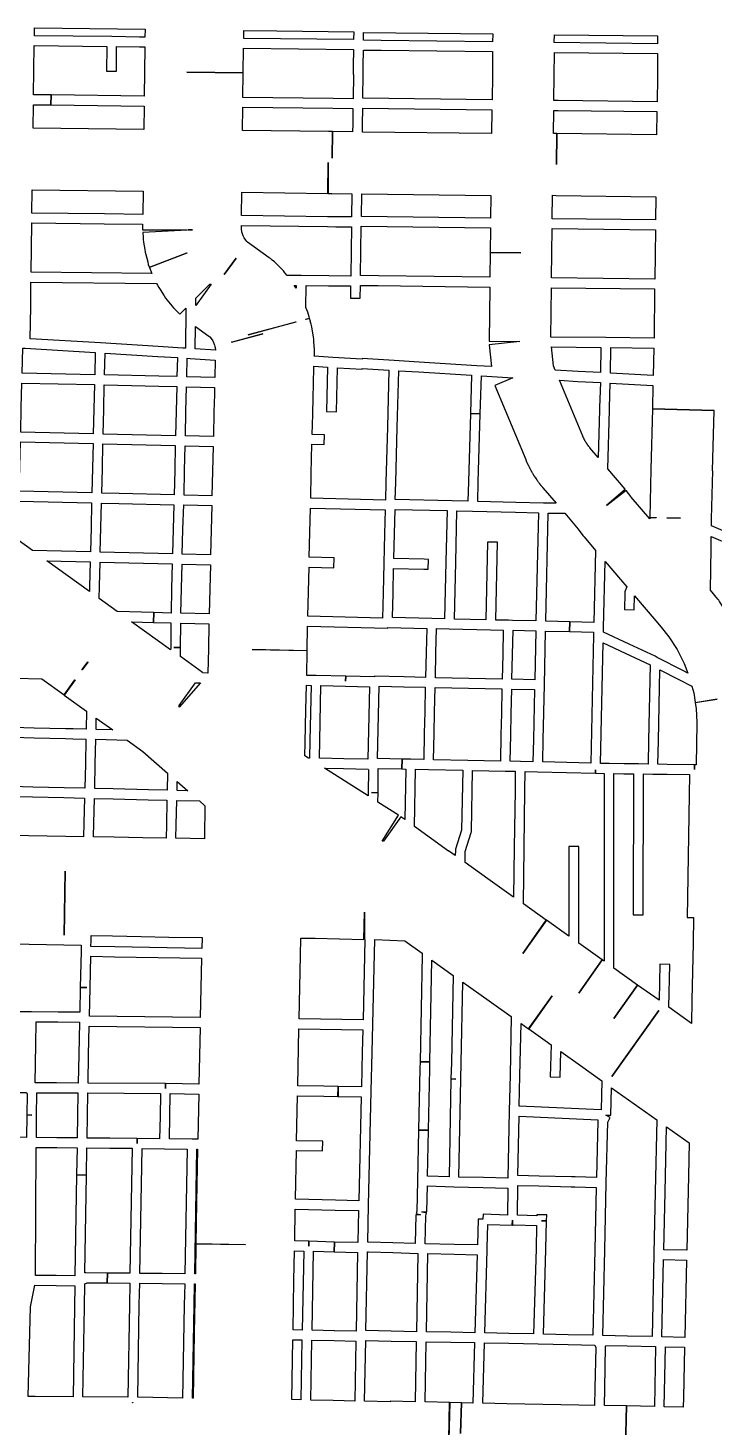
# Model space of a CAD drawing. Extents: x 0 to 1129, y 203 to 1017.
# Drawn here: x 618.1 to 696.5, y 580.5 to 740.4 of the extents above; entities that cross this region are included whole.
import ezdxf

# ---------------------------------------------------------------- set-up
doc = ezdxf.new("R2010")
doc.units = 0
doc.layers.get('0').update_dxf_attribs({"linetype": 'CONTINUOUS'})

msp = doc.modelspace()

# ---------------------------------------------------------------- linework, layer by layer
at = {"color": 1}
for points in [[(618.800444, 740.41), (631.436956, 740.261845), (631.422732, 739.365778), (630.815977, 739.372777), (627.640954, 739.422177), (618.786243, 739.528022), (618.800444, 740.41)], [(642.725845, 740.120824), (646.514667, 740.071424), (655.291778, 739.965579), (655.27778, 739.076602), (642.711824, 739.224757), (642.725845, 740.120824)], [(656.420667, 739.90209), (671.180889, 739.725713), (671.17389, 738.83669), (658.431534, 738.991935), (656.406601, 739.013158), (656.420667, 739.90209)], [(678.2294, 739.626912), (690.033333, 739.499935), (690.026334, 738.610912), (678.215312, 738.744979), (678.2294, 739.626912)], [(618.772222, 738.399449), (627.062511, 738.300649), (627.027222, 735.485493), (628.156111, 735.471495), (628.1914, 738.286673), (630.801933, 738.244317), (631.408734, 738.237318), (631.380511, 735.415096), (631.338155, 732.621096), (620.705444, 732.755162), (620.684221, 731.626274), (631.323999, 731.492207), (631.295777, 728.81814), (618.638088, 728.980429), (618.673377, 731.647429), (620.684221, 731.626206), (620.69822, 732.755095), (618.687398, 732.776318), (618.729731, 735.591473), (618.772222, 738.399449)], [(642.697622, 738.096094), (655.263556, 737.947938), (655.235333, 736.085272), (655.228334, 735.090427), (655.256556, 735.090427), (655.214201, 732.324649), (652.928201, 732.359938), (642.627089, 732.479872), (642.669445, 735.266827), (636.220645, 735.365583), (642.669445, 735.29505), (642.697622, 738.096094)], [(656.392444, 737.884472), (658.4174, 737.863249), (671.173845, 737.708004), (671.145622, 735.019849), (671.110333, 732.204671), (656.343044, 732.395182), (656.3854, 735.203294), (656.357178, 735.203294), (656.364177, 736.078182), (656.392444, 737.884472)], [(678.2294, 737.616361), (690.033333, 737.482294), (690.005111, 734.801183), (689.969845, 731.978961), (678.680956, 732.105984), (678.165889, 732.112983), (678.201178, 734.928161), (678.2294, 737.616361)], [(642.612956, 731.350915), (652.914067, 731.230982), (655.200067, 731.195693), (655.178844, 729.403582), (655.157621, 728.528693), (652.878687, 728.563959), (652.836354, 725.537137), (652.857577, 728.563959), (652.427177, 728.563959), (642.584688, 728.683915), (642.612956, 731.350915)], [(656.328956, 731.266248), (671.096222, 731.075737), (671.060956, 728.338182), (656.2866, 728.514582), (656.307823, 729.382404), (656.328956, 731.266248)], [(678.151778, 730.983981), (678.659778, 730.976982), (689.955711, 730.849959), (689.9134, 728.190026), (678.518667, 728.338182), (678.476333, 724.810404), (678.511622, 728.338182), (678.116511, 728.345181), (678.151778, 730.983981)], [(652.384889, 725.036136), (652.356667, 721.508359), (652.808222, 721.508359), (655.080111, 721.473092), (655.044822, 718.813159), (653.266822, 718.834382), (653.259823, 718.834382), (652.300267, 718.841381), (642.457756, 718.968359), (642.493045, 721.635381), (652.335534, 721.508359), (652.384889, 725.036136)], [(618.5394, 721.924738), (631.204111, 721.776583), (631.168822, 719.10956), (626.787333, 719.166004), (618.511178, 719.257738), (618.5394, 721.924738)], [(656.209, 721.459004), (670.976289, 721.282603), (670.941, 718.693226), (656.173711, 718.883714), (656.209, 721.459004)], [(678.024778, 721.28967), (678.441044, 721.282671), (689.828734, 721.134516), (689.800511, 718.481627), (677.996556, 718.608627), (678.024778, 721.28967)], [(618.497044, 718.128714), (626.780289, 718.03698), (631.161778, 717.980536), (631.161778, 717.331425), (636.241778, 717.359647), (636.241778, 717.32438), (631.168822, 717.049202), (631.204111, 716.51298), (631.21111, 716.223714), (631.267555, 715.934447), (631.401599, 715.08778), (631.443932, 714.798491), (631.521555, 714.516269), (631.740266, 713.683714), (631.810821, 713.401491), (631.916666, 713.119269), (631.944888, 713.069869), (636.199377, 714.699714), (636.199377, 714.692714), (631.944888, 713.055826), (632.220043, 712.35027), (618.41231, 712.50547), (618.454666, 715.22187), (618.497044, 718.128714)], [(642.450667, 717.839425), (652.293178, 717.712447), (653.245667, 717.705448), (655.030734, 717.684225), (654.988378, 714.953714), (654.953111, 712.060936), (652.441333, 712.089158), (649.301622, 712.124447), (647.664734, 712.14567), (647.431889, 712.434959), (647.248444, 712.660737), (647.036778, 712.872381), (646.43, 713.486226), (646.218333, 713.697892), (645.985489, 713.881337), (645.893778, 713.958959), (645.766778, 714.057714), (645.632734, 714.156515), (643.163266, 715.934515), (643.156267, 715.927516), (643.149268, 715.934515), (643.156267, 715.941514), (643.106867, 715.97678), (643.078645, 716.005003), (642.944601, 716.174336), (642.775267, 716.428336), (642.662378, 716.64707), (642.570645, 716.894025), (642.507156, 717.126847), (642.457756, 717.451403), (642.450757, 717.557225), (642.450667, 717.839425)], [(636.375845, 717.359737), (636.869711, 717.359737), (636.707444, 717.352738), (636.375845, 717.359737)], [(656.159622, 717.754826), (670.926889, 717.564337), (670.884556, 714.749182), (674.412333, 714.706826), (670.884556, 714.742115), (670.856333, 711.941048), (658.114, 712.096293), (656.082, 712.124515), (656.117266, 714.93967), (656.159622, 717.754826)], [(677.982444, 717.479693), (689.786378, 717.352693), (689.708778, 711.715293), (677.911889, 711.849359), (677.940111, 714.664537), (677.982444, 717.479693)], [(641.843889, 714.114091), (640.496289, 712.237336), (640.48929, 712.237336), (641.843889, 714.114091)], [(618.398289, 711.376445), (632.7634, 711.214179), (632.862155, 711.02369), (632.996222, 710.755556), (633.151444, 710.508623), (633.624155, 709.796001), (633.7794, 709.549068), (633.969889, 709.309179), (634.506111, 708.653023), (634.689556, 708.420179), (634.901222, 708.215556), (635.409222, 707.700512), (636.107711, 708.399023), (636.107711, 708.349623), (636.051266, 703.805846), (635.747889, 703.827069), (632.953889, 704.003446), (626.356956, 704.419735), (618.320667, 704.906557), (618.363, 708.568402), (618.398289, 711.376445)], [(638.852333, 711.129512), (639.007556, 711.129512), (637.243667, 708.681246), (637.257665, 709.542001), (638.852333, 711.129512)], [(648.497266, 711.002467), (648.723044, 711.002467), (648.716045, 710.670845), (648.497266, 711.002467)], [(656.067889, 710.995468), (658.092822, 710.967246), (670.842222, 710.812001), (670.771667, 704.617246), (674.292378, 704.57489), (670.785778, 704.222135), (671.032734, 701.710357), (669.374667, 701.809112), (662.777711, 702.232445), (659.927266, 702.401779), (656.251333, 702.634623), (656.244334, 702.549957), (652.921156, 702.754579), (650.783312, 702.89569), (650.790311, 703.008579), (650.811534, 703.340179), (650.790311, 703.664734), (650.747977, 704.532579), (650.733979, 704.82889), (650.691646, 705.125246), (650.557579, 705.978957), (650.501135, 706.268223), (650.430602, 706.550445), (650.324757, 706.91029), (650.338755, 706.91029), (650.247022, 707.220734), (649.8096, 707.100801), (649.8096, 707.129023), (650.239977, 707.248957), (650.204711, 707.404179), (650.127089, 707.679334), (650.028311, 707.933334), (649.823688, 708.469556), (649.851911, 710.988401), (652.4272, 710.960179), (654.938977, 710.931957), (654.917754, 709.549068), (656.046643, 709.53507), (656.067889, 710.995468)], [(677.897778, 710.720222), (689.694667, 710.586155), (689.631178, 704.962889), (684.120778, 705.026378), (677.820155, 705.096956), (677.897778, 710.720222)], [(648.673667, 706.82551), (648.673667, 706.797288), (643.233845, 705.343844), (648.673667, 706.82551)], [(637.208378, 706.303354), (638.746511, 705.202687), (638.845266, 705.10391), (638.993444, 704.920465), (639.169845, 704.64531), (639.2686, 704.461843), (639.381489, 704.165532), (639.423845, 704.003243), (639.430844, 704.003243), (639.430844, 703.996244), (639.423845, 703.996244), (639.452067, 703.90451), (639.494378, 703.622288), (639.494378, 703.594066), (637.180155, 703.735177), (637.208378, 706.303354)], [(644.891889, 705.456733), (641.385266, 704.518332), (641.321778, 704.511333), (644.891889, 705.456733)], [(617.459889, 703.826888), (617.713889, 703.812664), (625.743111, 703.325842), (625.679622, 700.792886), (617.382289, 700.969286), (617.459889, 703.826888)], [(677.897778, 703.967999), (683.542222, 703.904488), (683.499889, 701.025821), (680.959889, 701.159865), (678.328155, 701.308043), (678.116511, 701.808977), (677.897778, 703.967999)], [(684.671111, 703.890377), (689.61, 703.833932), (689.532378, 700.687154), (684.628778, 700.96231), (684.671111, 703.890377)], [(626.872, 703.255377), (632.883333, 702.874377), (635.134067, 702.74031), (635.084667, 700.574266), (633.024444, 700.623643), (626.808511, 700.764754), (626.872, 703.255377)], [(636.262956, 702.66271), (636.580444, 702.641487), (639.466155, 702.465087), (639.416778, 700.468376), (636.213556, 700.545976), (636.262956, 702.66271)], [(650.740956, 701.759599), (652.307266, 701.660821), (652.180289, 696.573777), (653.309178, 696.545555), (653.436155, 701.590266), (656.244289, 701.427999), (656.251288, 701.498532), (659.313399, 701.322154), (659.136999, 694.795777), (658.967666, 688.502221), (658.911221, 686.470221), (650.374022, 686.688932), (650.43751, 689.504088), (650.522177, 692.848444), (651.91211, 692.806088), (651.940332, 693.934977), (650.550399, 693.977332), (650.606844, 696.249199), (650.649177, 698.252977), (650.69151, 699.635865), (650.740956, 701.759599)], [(660.442333, 701.251599), (662.707178, 701.110488), (668.760822, 700.722444), (668.633845, 696.376221), (669.762734, 696.333865), (669.889711, 700.651865), (673.481, 700.440221), (671.406667, 699.572377), (674.955622, 691.091599), (674.948623, 691.091599), (674.976846, 691.021043), (674.990844, 690.971643), (675.019066, 690.929332), (675.047288, 690.858754), (675.054287, 690.851755), (675.054287, 690.844756), (675.089576, 690.774178), (675.096575, 690.738911), (675.117799, 690.710689), (675.146021, 690.661289), (675.15302, 690.640066), (675.167018, 690.590688), (675.188241, 690.562466), (675.19524, 690.541243), (675.223463, 690.470687), (675.237687, 690.442465), (675.25891, 690.407176), (675.329465, 690.280199), (675.336464, 690.251977), (675.343463, 690.230753), (675.371686, 690.181353), (675.378685, 690.167355), (675.406907, 690.110911), (675.420905, 690.075622), (675.449127, 690.033288), (675.484417, 689.962733), (675.491416, 689.955734), (675.491416, 689.941735), (675.526682, 689.885291), (675.54068, 689.871067), (675.54068, 689.857069), (675.583014, 689.793557), (675.583014, 689.786558), (675.625347, 689.716025), (675.64657, 689.687803), (675.653569, 689.659581), (675.695903, 689.589003), (675.717126, 689.553736), (675.731124, 689.532513), (675.759346, 689.483135), (675.77357, 689.461912), (675.794793, 689.426623), (675.808791, 689.398401), (675.858192, 689.327846), (675.87219, 689.299623), (675.893413, 689.271401), (675.935746, 689.214957), (675.942745, 689.186734), (675.949745, 689.165511), (675.985011, 689.116134), (675.999235, 689.102135), (676.034502, 689.045691), (676.0485, 689.024468), (676.069723, 688.996246), (676.147345, 688.876313), (676.175567, 688.841046), (676.196791, 688.805757), (676.253235, 688.728157), (676.267233, 688.706934), (676.281457, 688.699935), (676.281457, 688.692936), (676.288456, 688.671713), (676.337857, 688.601135), (676.373123, 688.558824), (676.401345, 688.516468), (676.422568, 688.495245), (676.443791, 688.452911), (676.465015, 688.431688), (676.493237, 688.396422), (676.51446, 688.375199), (676.56386, 688.31171), (676.570859, 688.304711), (676.570859, 688.290487), (676.613193, 688.241109), (676.620192, 688.219886), (676.63419, 688.212887), (676.68359, 688.149376), (676.704813, 688.135378), (676.718811, 688.121154), (676.775256, 688.050621), (676.775256, 688.036397), (676.782255, 688.029398), (676.831633, 687.965909), (676.852856, 687.951685), (676.859855, 687.930462), (676.902211, 687.881084), (676.916209, 687.881084), (678.433165, 686.103084), (676.986787, 686.131306), (673.825898, 686.201839), (669.465542, 686.314728), (669.529054, 688.523128), (669.761898, 696.333617), (668.633009, 696.368906), (668.400165, 688.551351), (668.336653, 686.34295), (666.544565, 686.378239), (660.03932, 686.526417), (660.095764, 688.480795), (660.265098, 694.767306), (660.442333, 701.251599)], [(617.354067, 699.840488), (625.6514, 699.664088), (625.587889, 696.855999), (625.524378, 694.040821), (617.22, 694.231332), (617.290556, 697.032377), (617.354067, 699.840488)], [(626.780289, 699.635888), (632.996222, 699.494777), (635.056444, 699.445399), (634.985889, 696.630244), (634.922378, 693.82211), (626.653266, 694.012622), (626.716778, 696.820733), (626.780289, 699.635888)], [(636.185333, 699.41729), (639.388556, 699.33969), (639.360333, 698.521246), (639.318, 696.531556), (639.254511, 693.716401), (636.051266, 693.794001), (636.114778, 696.602135), (636.185333, 699.41729)], [(678.807933, 700.150932), (680.903444, 700.030977), (683.485778, 699.889865), (683.401111, 697.053555), (683.387113, 696.778377), (683.246002, 691.324444), (682.286446, 692.446266), (682.279447, 692.460264), (682.265449, 692.467263), (682.251225, 692.495485), (682.244226, 692.502484), (682.223003, 692.530706), (682.187736, 692.57304), (682.173738, 692.587038), (682.152515, 692.61526), (682.145516, 692.636483), (682.117294, 692.650707), (682.103295, 692.67893), (682.103295, 692.685929), (682.089297, 692.685929), (682.082298, 692.699927), (682.075299, 692.72115), (682.0683, 692.728149), (682.054076, 692.735148), (682.054076, 692.749146), (682.054076, 692.756146), (682.047077, 692.756146), (682.047077, 692.763145), (682.040078, 692.770144), (682.033078, 692.784142), (681.969567, 692.868809), (681.962568, 692.875808), (681.94857, 692.897031), (681.927347, 692.939364), (681.906124, 692.967586), (681.899124, 692.967586), (681.899124, 692.974586), (681.877901, 693.002808), (681.870902, 693.009807), (681.870902, 693.016806), (681.863903, 693.030804), (681.856904, 693.037803), (681.856904, 693.044802), (681.835681, 693.066026), (681.835681, 693.073025), (681.828682, 693.080024), (681.821683, 693.101247), (681.79346, 693.143558), (681.779462, 693.17178), (681.758239, 693.207069), (681.75124, 693.221067), (681.744241, 693.24229), (681.730243, 693.24229), (681.716019, 693.277557), (681.70902, 693.291555), (681.695021, 693.298554), (681.695021, 693.319777), (681.681023, 693.347999), (681.674024, 693.361998), (681.6598, 693.383221), (681.6598, 693.39022), (681.652801, 693.39022), (681.652801, 693.397219), (681.638803, 693.425441), (681.61758, 693.467797), (681.603356, 693.503064), (681.582132, 693.53833), (681.568134, 693.580686), (681.546911, 693.608908), (681.546911, 693.615907), (681.539912, 693.629906), (681.532913, 693.643904), (681.51169, 693.700348), (681.504691, 693.714346), (681.490467, 693.742569), (681.476468, 693.756567), (681.476468, 693.763566), (681.476468, 693.77779), (678.807933, 700.150932)], [(701.251734, 681.355474), (696.178801, 683.514474), (696.192799, 684.339963), (696.326866, 689.800985), (696.319867, 689.800985), (696.496245, 696.701296), (689.440689, 696.877696), (689.271356, 689.970319), (689.137289, 684.47403), (689.871067, 684.460031), (689.864068, 684.438808), (689.137334, 684.452807), (689.137334, 684.332873), (687.020668, 686.802318), (686.978357, 686.858762), (686.456223, 687.557251), (684.219623, 685.856873), (684.219623, 685.906274), (686.33629, 687.705429), (684.339556, 690.047873), (684.515957, 696.750651), (684.529955, 697.018762), (684.607577, 699.826873), (689.50411, 699.551695), (689.440622, 696.877651), (696.496177, 696.708318)], [(617.191778, 693.102511), (625.496155, 692.912), (625.432667, 690.103889), (625.355044, 687.288734), (617.057711, 687.479222), (617.191778, 693.102511)], [(626.625044, 692.883778), (634.894155, 692.693266), (634.823622, 689.885178), (634.767178, 687.062956), (628.480667, 687.211111), (626.483933, 687.260511), (626.561556, 690.075667), (626.625044, 692.883778)], [(636.023044, 692.665157), (639.226289, 692.587557), (639.148667, 689.772402), (639.085178, 686.964268), (635.896067, 687.034846), (635.952511, 689.857069), (636.023044, 692.665157)], [(617.029489, 686.350469), (625.326822, 686.15998), (625.263333, 683.344802), (625.192778, 680.536691), (618.581711, 680.691913), (616.937778, 681.870202), (616.973044, 683.542358), (617.029489, 686.350469)], [(626.455711, 686.131758), (628.452444, 686.082358), (634.731889, 685.934202), (634.633111, 683.126069), (634.569622, 680.310913), (626.321667, 680.508469), (626.392222, 683.31658), (626.455711, 686.131758)], [(635.860778, 685.90598), (639.056956, 685.835402), (638.993444, 683.020247), (638.929933, 680.212135), (635.698511, 680.282691), (635.762, 683.097846), (635.860778, 685.90598)], [(650.345845, 685.560247), (658.883044, 685.341536), (658.819556, 682.618069), (658.734889, 679.245536), (658.657266, 675.865913), (658.593778, 672.980202), (650.049489, 673.184802), (650.113, 675.992913), (650.183556, 678.808069), (653.034, 678.737536), (653.062222, 679.866425), (650.211778, 679.936958), (650.275266, 682.745091), (650.345845, 685.560247)], [(660.011933, 685.398048), (665.959778, 685.263981), (665.832778, 679.414937), (665.677556, 672.895603), (664.217044, 672.923826), (659.722667, 673.029648), (659.786155, 675.837759), (659.849667, 678.652937), (663.321, 678.56827), (663.807845, 678.561271), (663.836067, 679.69016), (663.349222, 679.697159), (659.877889, 679.781826), (659.948444, 682.589914), (660.011933, 685.398048)], [(667.088667, 685.235804), (668.880778, 685.200537), (673.798511, 685.073515), (676.402, 685.01707), (676.126822, 672.662804), (673.424556, 672.719248), (672.973, 672.726247), (671.519556, 672.75447), (671.717111, 681.64447), (670.588222, 681.672692), (670.390667, 672.782692), (666.806444, 672.867359), (666.947556, 679.386692), (667.088667, 685.235804)], [(677.530889, 684.988848), (679.407667, 684.953582), (680.959889, 683.126182), (681.496111, 682.420626), (681.552556, 682.343026), (681.623111, 682.265426), (682.949556, 680.713204), (682.730822, 672.493471), (679.993266, 672.564026), (679.993266, 672.557027), (679.958, 671.442227), (682.695556, 671.364627), (682.688556, 671.033027), (682.695556, 671.033027), (682.385111, 656.399782), (679.647556, 656.47036), (676.902956, 656.540893), (676.9594, 659.073849), (677.093444, 665.346227), (677.227489, 671.505738), (679.958, 671.442227), (679.986222, 672.571116), (677.255711, 672.634627), (677.530889, 684.988848)], [(691.0846, 684.431471), (692.665044, 684.396182), (691.077556, 684.424404), (691.0846, 684.431471)], [(696.1646, 682.293829), (700.807178, 680.311207), (703.389489, 679.217607), (702.288822, 676.628207), (700.976511, 673.530807), (699.635933, 670.376985), (699.593622, 670.49694), (699.530111, 670.673318), (699.438378, 670.835607), (698.471778, 672.747651), (698.380067, 672.909918), (698.288333, 673.065162), (697.124155, 674.864318), (697.018333, 675.01954), (696.898378, 675.160651), (696.072889, 676.183695), (696.143444, 680.967385), (696.1646, 682.293829)], [(620.204511, 679.521188), (625.164556, 679.408299), (625.101044, 676.600188), (625.087046, 676.014565), (620.204511, 679.521188)], [(684.043178, 679.436521), (685.785889, 677.404521), (686.519667, 676.550788), (686.322111, 676.085143), (686.279778, 675.986343), (686.279778, 675.873454), (686.230378, 673.947299), (687.359266, 673.919077), (687.401622, 675.513632), (689.842822, 672.670255), (690.428444, 671.950565), (690.421445, 671.950565), (691.324556, 670.83581), (692.25589, 669.403521), (693.081378, 667.773676), (693.497668, 666.701232), (692.975534, 666.969366), (689.998112, 668.493366), (689.758201, 668.613299), (689.751201, 668.620298), (689.737203, 668.620298), (686.787981, 670.003187), (683.831692, 671.371987), (683.845916, 671.901143), (684.043178, 679.436521)], [(626.293444, 679.380077), (634.5414, 679.182521), (634.477889, 676.367366), (634.414378, 673.559232), (632.424734, 673.601588), (632.396511, 672.472699), (634.393222, 672.430343), (634.371999, 669.636343), (634.365, 669.368255), (629.884734, 672.557366), (632.389444, 672.479743), (632.424734, 673.601588), (628.254889, 673.742699), (626.201711, 675.217299), (626.229933, 676.571966), (626.293444, 679.380077)], [(635.670289, 679.15457), (638.901711, 679.07697), (638.824111, 676.268836), (638.7606, 673.453681), (635.543266, 673.531281), (635.606778, 676.346459), (635.670289, 679.15457)], [(635.522111, 672.401579), (638.739444, 672.323979), (638.683, 669.480602), (638.626556, 666.70069), (637.991556, 666.714914), (638.019778, 666.757225), (635.472734, 668.577581), (635.500956, 669.607669), (634.746, 669.628892), (635.500956, 669.621893), (635.522111, 672.401579)], [(650.021266, 672.055868), (659.200556, 671.837135), (659.200556, 671.914757), (663.631444, 671.808912), (663.560889, 669.043135), (663.504444, 666.199757), (661.042067, 666.263268), (657.676556, 666.333801), (657.676556, 666.256201), (654.381622, 666.340868), (654.360399, 665.776424), (654.374398, 666.340868), (651.008886, 666.411424), (649.915286, 666.439646), (649.971731, 669.254824), (643.699331, 669.395935), (649.971731, 669.29009), (650.021266, 672.055868)], [(664.760333, 671.78069), (666.213778, 671.752468), (670.926889, 671.639579), (672.3874, 671.611357), (672.323889, 668.824424), (672.323889, 668.817425), (672.253333, 666.009336), (664.633333, 666.171602), (664.689778, 669.01498), (664.760333, 671.78069)], [(673.516289, 671.590201), (676.0986, 671.533757), (675.985711, 665.93869), (673.382222, 665.98809), (673.452778, 668.796201), (673.516289, 671.590201)], [(683.803266, 670.136644), (686.308, 668.979533), (689.165489, 667.638977), (688.989111, 658.988866), (688.939711, 656.293644), (687.860222, 656.314867), (686.195111, 656.329091), (684.4806, 656.357313), (683.514, 656.378537), (683.803266, 670.136644)], [(624.8894, 667.970532), (624.8894, 667.956534), (624.240289, 667.053423), (624.226065, 667.053423), (624.8894, 667.970532)], [(690.280289, 667.081555), (692.460444, 665.95971), (692.460444, 665.966709), (693.963266, 665.197665), (694.167889, 664.449776), (694.344289, 663.320887), (696.856067, 663.715998), (694.344289, 663.31382), (694.450111, 662.636487), (694.534778, 661.048998), (694.534778, 660.98551), (694.457178, 656.215954), (694.252556, 656.215954), (694.238557, 655.665598), (694.245556, 656.215954), (691.141112, 656.258265), (690.061623, 656.279488), (690.118068, 658.960599), (690.280289, 667.081555)], [(616.542667, 666.100889), (619.647111, 666.023266), (622.187111, 664.202956), (623.428889, 665.9386), (623.450112, 665.9386), (622.194201, 664.181778), (624.755378, 662.354378), (624.705978, 660.287111), (623.210201, 660.315333), (622.35649, 660.336556), (618.779312, 660.421223), (616.415712, 660.477668)], [(637.194289, 665.600046), (637.758734, 665.586048), (635.324556, 662.82027), (635.331555, 662.982537), (637.194289, 665.600046)], [(649.880155, 665.310892), (650.416378, 665.296894), (650.275266, 659.010406), (650.232956, 656.992494), (650.113, 656.992494), (649.696734, 657.260628), (649.732, 658.756406), (649.816667, 662.495827), (649.880155, 665.310892)], [(651.545266, 665.268559), (654.3534, 665.212115), (657.090956, 665.141559), (656.8934, 656.865404), (654.155845, 656.914781), (651.361845, 656.971226), (651.404155, 658.98207), (651.545266, 665.268559)], [(658.212778, 665.190959), (661.013845, 665.134515), (663.476222, 665.071004), (663.412734, 662.255848), (663.363333, 659.814603), (663.292778, 656.823048), (661.825222, 656.85127), (660.823333, 656.872493), (660.80211, 655.743604), (661.239577, 655.736605), (661.119622, 649.958094), (660.675133, 650.275583), (658.685444, 647.502761), (658.537288, 647.50976), (660.406999, 650.444871), (658.043399, 651.947715), (658.071622, 653.013093), (657.316688, 653.034316), (658.071622, 653.027317), (658.099844, 655.68725), (658.099844, 655.73665), (658.092845, 655.778961), (658.092845, 655.800184), (660.802178, 655.74374), (660.816402, 656.872629), (658.022402, 656.929073), (658.212778, 665.190959)], [(664.605111, 665.042781), (672.225111, 664.880515), (672.168667, 662.065337), (672.119266, 659.631182), (672.055778, 656.64667), (668.337489, 656.724293), (668.33049, 656.724293), (664.421712, 656.794826), (664.492267, 659.793448), (664.541668, 662.23467), (664.605111, 665.042781)], [(673.354, 664.852293), (675.957489, 664.802892), (675.830511, 659.094959), (675.774067, 656.569048), (674.341778, 656.59727), (673.184667, 656.618493), (673.248155, 659.603004), (673.297556, 662.03716), (673.354, 664.852293)], [(625.863044, 661.564336), (627.753933, 660.209669), (625.834822, 660.25907), (625.863044, 661.564336)], [(616.394511, 659.363048), (618.758111, 659.292515), (622.328222, 659.214892), (623.181933, 659.18667), (624.677711, 659.158448), (624.614222, 656.34327), (624.550734, 653.542226), (622.187111, 653.591626), (618.617, 653.676293), (616.2534, 653.732737), (616.323933, 656.540826), (616.394511, 659.363048)], [(625.8066, 659.130226), (629.397889, 659.038515), (631.197044, 657.754381), (634.019266, 655.277892), (633.962822, 653.302337), (631.832067, 653.358781), (627.803333, 653.457559), (625.679622, 653.514004), (625.743111, 656.315048), (625.8066, 659.130226)], [(651.940378, 655.835067), (654.127622, 655.792756), (656.956889, 655.736312), (656.970887, 655.623423), (656.970887, 655.616424), (656.942665, 653.03409), (656.935666, 652.65309), (651.940378, 655.835067)], [(662.361444, 655.708089), (663.829, 655.679867), (667.751889, 655.609289), (667.624889, 648.751289), (666.940511, 646.585245), (666.912289, 646.507645), (666.912289, 646.422978), (666.90529, 645.837356), (666.136223, 646.380622), (666.122225, 646.359399), (662.234602, 649.153399), (662.361444, 655.708089)], [(668.880778, 655.581067), (672.592, 655.503467), (673.756155, 655.482244), (673.734932, 653.294999), (673.643199, 646.782733), (673.572666, 641.110066), (670.637555, 643.191444), (668.019932, 645.047066), (668.041155, 646.32411), (668.732577, 648.483133), (668.760799, 648.560733), (668.760799, 648.638332), (668.880778, 655.581067)], [(682.928378, 655.630467), (682.928378, 655.256534), (683.909111, 655.235311), (683.909111, 645.174089), (683.91611, 633.772311), (683.704466, 633.920489), (681.009221, 630.131644), (683.690332, 633.934577), (681.827666, 635.246933), (681.016288, 635.825466), (681.023287, 645.223466), (681.023287, 646.874489), (679.894398, 646.874489), (679.894398, 645.223466), (679.887399, 636.622755), (677.31211, 638.4572), (674.616911, 634.661311), (677.305066, 638.4572), (674.687444, 640.312799), (674.77211, 646.7616), (674.863844, 653.280933), (674.885067, 655.454044), (676.317356, 655.425822), (679.619356, 655.341155), (682.921356, 655.256489), (682.928378, 655.630467)], [(635.119933, 654.311202), (636.333489, 653.245825), (635.091711, 653.274047), (635.119933, 654.311202)], [(685.038, 655.221245), (686.173933, 655.200022), (687.288734, 655.193023), (687.253444, 639.064023), (688.382333, 639.064023), (688.417622, 655.178911), (689.483, 655.157688), (691.126956, 655.129466), (693.666956, 655.0942), (693.398822, 638.781755), (694.139667, 638.774756), (694.083222, 635.839645), (693.963266, 629.306178), (693.913889, 626.667423), (691.317444, 628.515956), (691.416222, 633.405467), (690.287333, 633.419465), (690.202667, 629.306065), (687.747333, 631.055843), (685.038, 627.245843), (687.733222, 631.055843), (685.045044, 632.96791), (685.045044, 633.518243), (685.038045, 645.174021), (685.038, 655.221245)], [(616.225178, 652.603848), (618.588778, 652.547404), (622.158889, 652.469781), (624.522511, 652.413337), (624.451933, 649.591115), (624.416667, 647.996559), (622.377622, 648.031848), (618.094889, 648.109448), (616.126378, 648.13767), (616.161667, 649.795714), (616.225178, 652.603848)], [(625.6514, 652.385205), (627.782155, 652.328761), (631.810889, 652.229983), (633.9346, 652.180605), (633.871111, 649.372471), (633.835845, 647.834383), (631.197044, 647.883761), (627.923266, 647.947272), (625.545556, 647.982538), (625.580822, 649.562983), (625.6514, 652.385205)], [(635.063489, 652.152067), (637.645845, 652.088556), (638.287889, 651.524111), (638.224378, 647.954), (638.224378, 647.897556), (638.217378, 647.763489), (634.957712, 647.819933), (634.993001, 649.343933), (635.063489, 652.152067)], [(622.307044, 644.080511), (622.187111, 636.756822), (622.180112, 636.756822), (622.307044, 644.080511)], [(656.505333, 639.367671), (656.5406, 639.339449), (656.526602, 636.263227), (656.575979, 636.263227), (656.364313, 627.069826), (649.040646, 627.175671), (649.202912, 634.442871), (649.245268, 636.425493), (650.896246, 636.390204), (656.434868, 636.263227), (656.505333, 639.367671)], [(625.284511, 636.701326), (627.725711, 636.659015), (630.999489, 636.595504), (634.160378, 636.539059), (637.956289, 636.475548), (637.928067, 635.23377), (627.965622, 635.417237), (625.256289, 635.466615), (625.270287, 636.136881), (625.284511, 636.701326)], [(616.211044, 635.74177), (624.134444, 635.593615), (624.120446, 634.93746), (624.021668, 630.774659), (624.776624, 630.753436), (624.021668, 630.760435), (623.965224, 627.945257), (621.488713, 627.96648), (618.454846, 627.987703), (616.041824, 628.001702), (616.091224, 630.725146), (616.098223, 631.092035), (616.154668, 633.116968), (616.211044, 635.74177)], [(657.704778, 636.242726), (661.119667, 636.108659), (663.109333, 634.690504), (663.102334, 634.457682), (662.876556, 622.293904), (663.991312, 622.272681), (663.998311, 622.272681), (664.209977, 633.900236), (666.672355, 632.157503), (666.453644, 622.202125), (666.411311, 620.318303), (666.975755, 620.304079), (666.411311, 620.311078), (666.185533, 609.14919), (663.744311, 609.219745), (663.843089, 614.454967), (662.7142, 614.47619), (662.601311, 608.683568), (662.502533, 605.226346), (662.417866, 604.951168), (662.932933, 604.788901), (662.389644, 604.8029), (662.326133, 601.529122), (659.779089, 601.606744), (656.9992, 601.677277), (656.893378, 601.677277), (656.9992, 605.896522), (657.302577, 618.921055), (657.394311, 623.337855), (657.478977, 626.569277), (657.704778, 636.242726)], [(625.235111, 634.337771), (627.9374, 634.288394), (637.899845, 634.111993), (637.751667, 627.331593), (625.079889, 627.486838), (625.150444, 630.746482), (625.235111, 634.337771)], [(667.780111, 631.373444), (670.771667, 629.256778), (673.3046, 627.450556), (673.170556, 620.747778), (673.078822, 616.676734), (672.916556, 608.979111), (670.115489, 609.0426), (667.314444, 609.113178), (667.540222, 620.296222), (667.582556, 622.173), (667.780111, 631.373444)], [(677.968333, 629.835333), (677.968333, 629.821335), (675.301333, 626.03249), (677.178111, 624.713113), (677.171112, 624.706114), (677.848445, 624.226336), (677.763779, 620.550403), (678.892668, 620.522181), (678.956179, 623.443181), (681.213957, 621.848625), (683.655179, 620.112958), (683.577556, 616.775669), (674.221912, 617.20607), (674.299512, 620.719736), (674.419468, 626.653447), (675.273179, 626.046692), (677.968333, 629.835333)], [(618.998, 626.850935), (621.481556, 626.836937), (623.943933, 626.815714), (623.859266, 623.118602), (623.788734, 619.851869), (621.312222, 619.873092), (618.856889, 619.88709), (618.941556, 624.240379), (618.998, 626.850935)], [(690.181489, 628.156224), (690.181489, 628.142226), (684.798111, 620.585714), (690.181489, 628.156224)], [(625.058734, 626.357069), (637.723444, 626.201824), (637.603489, 619.710713), (633.7794, 619.795379), (633.765176, 619.223891), (633.765176, 619.795379), (624.917532, 619.84478), (624.981021, 623.090335), (625.058734, 626.357069)], [(649.0194, 626.046624), (656.336, 625.94078), (656.265444, 623.365513), (656.180778, 619.414402), (653.513778, 619.456713), (653.49978, 618.327824), (656.159735, 618.292557), (655.884557, 606.396891), (653.196402, 606.47449), (648.63849, 606.573291), (648.744335, 612.140113), (651.72178, 612.090713), (651.743003, 613.219602), (648.765581, 613.261958), (648.864336, 618.398402), (651.862958, 618.356046), (653.49278, 618.327824), (653.514004, 619.456713), (651.884159, 619.484935), (648.892603, 619.527291), (649.0194, 626.046624)], [(663.843111, 614.45517), (663.984222, 621.468393), (663.991221, 622.272726), (662.876466, 622.286724), (662.855243, 621.496502), (662.714132, 614.48328), (663.843111, 614.45517)], [(612.3446, 618.807489), (615.117444, 618.786266), (617.883222, 618.758043), (617.953778, 618.567555), (617.911444, 616.203932), (618.475889, 616.189934), (617.911444, 616.196933), (617.883222, 613.621644), (615.053933, 613.656933), (615.053933, 613.642709), (612.267, 613.663932), (612.302289, 616.239199), (612.3446, 618.807489)], [(619.075622, 618.751112), (621.305178, 618.744113), (623.767556, 618.72289), (623.732289, 616.154668), (623.682889, 613.579401), (621.340444, 613.600624), (619.012111, 613.621847), (619.040333, 616.183003), (619.082667, 618.638336), (619.082667, 618.744181), (619.075622, 618.751112)], [(624.896444, 618.715846), (633.193778, 618.666445), (633.151444, 616.041779), (633.102067, 613.473556), (630.540889, 613.501779), (630.53389, 612.944401), (630.526891, 612.944401), (630.53389, 613.501779), (627.401223, 613.537068), (627.401223, 613.544067), (624.811823, 613.56529), (624.861223, 616.140579), (624.896444, 618.715846)], [(684.769889, 619.322623), (687.359266, 617.474068), (689.941622, 615.639623), (689.758155, 607.412846), (689.595889, 600.364357), (689.595889, 600.258512), (689.391266, 590.88169), (686.576111, 590.938135), (686.576111, 590.945134), (683.753889, 591.008622), (683.979667, 600.752356), (684.163111, 608.457023), (684.339489, 615.385578), (684.621711, 615.9218), (684.127845, 616.189911), (684.692289, 616.175913), (684.769889, 619.322623)], [(634.322667, 618.652515), (637.575266, 618.581937), (637.476511, 613.424337), (636.820333, 613.431336), (634.230956, 613.459558), (634.280333, 616.02778), (634.322667, 618.652515)], [(674.193622, 616.077248), (683.2106, 615.660982), (683.2106, 615.541026), (683.048333, 609.056982), (680.593, 609.120471), (680.190822, 609.12747), (676.493711, 609.22627), (674.052511, 609.282714), (674.193622, 616.077248)], [(691.049333, 614.842537), (693.631667, 613.008093), (693.547, 609.240404), (693.363556, 600.752582), (690.738889, 600.801959), (690.887044, 607.391871), (691.049333, 614.842537)], [(619.005044, 612.493139), (621.3334, 612.471916), (623.668778, 612.450693), (623.6194, 609.353293), (624.748289, 609.33207), (624.797667, 612.436514), (627.394111, 612.415291), (629.962333, 612.394068), (629.7154, 598.120668), (627.126, 598.141891), (627.112002, 597.013002), (629.694335, 596.991779), (629.644935, 594.550579), (629.468557, 583.960179), (624.332113, 584.002512), (624.50849, 594.275401), (624.54378, 596.907112), (624.804846, 597.041179), (627.104935, 597.012957), (627.126158, 598.141846), (624.670825, 598.170068), (624.56498, 598.170068), (624.748447, 609.331957), (623.619558, 609.345955), (623.429047, 597.817177), (621.277114, 597.852466), (618.920536, 597.873689), (619.005044, 612.493139)], [(631.091222, 612.380182), (633.652378, 612.337849), (636.241778, 612.309627), (635.987778, 598.057405), (633.398378, 598.078628), (630.837222, 598.10685), (631.091222, 612.380182)], [(637.370667, 612.29538), (637.448289, 612.29538), (637.3354, 606.206447), (637.250734, 601.493336), (642.895178, 601.387491), (642.895178, 601.380492), (637.250734, 601.493381), (637.187222, 598.043203), (637.116667, 598.043203), (637.370667, 612.29538)], [(663.716111, 608.097313), (666.721778, 608.012647), (670.087266, 607.913846), (672.902444, 607.850358), (672.867178, 604.767091), (670.080222, 604.851758), (670.066224, 604.287313), (669.508846, 604.308537), (669.42418, 601.35227), (666.792446, 601.415759), (663.455157, 601.493381), (663.518668, 604.696581), (663.603335, 604.978803), (663.067113, 605.148136), (663.631557, 605.126913), (663.716111, 608.097313)], [(674.038378, 608.153758), (676.458444, 608.097313), (680.1626, 607.998513), (680.564778, 607.991514), (683.020111, 607.928025), (682.850778, 600.780736), (682.625, 591.037003), (679.816889, 591.093447), (676.980556, 591.164025), (677.262778, 600.886558), (677.347444, 604.103892), (676.775933, 604.125115), (677.347444, 604.111116), (677.354444, 604.781383), (676.239643, 604.809605), (676.232644, 604.809605), (676.232644, 604.696716), (673.996044, 604.760228), (674.038378, 608.153758)], [(648.617222, 605.444425), (653.168067, 605.345624), (655.856222, 605.275091), (655.764511, 601.620291), (653.0834, 601.683802), (653.055178, 600.554913), (655.736289, 600.491402), (655.552822, 591.488513), (653.076333, 591.544958), (653.069334, 591.544958), (650.529334, 591.601402), (650.712801, 600.625469), (653.048179, 600.554913), (653.083468, 601.683802), (650.176579, 601.775536), (650.162355, 601.211091), (650.169354, 601.775536), (648.546576, 601.810802), (648.617222, 605.444425)], [(673.424556, 604.188332), (673.438554, 603.630955), (673.621998, 603.637954), (676.204332, 603.567376), (676.133776, 600.921554), (675.851554, 591.191954), (673.036398, 591.248398), (670.270621, 591.304843), (670.538709, 600.75222), (670.545708, 601.027376), (670.60922, 603.708487), (673.410264, 603.62382), (673.424556, 604.188332)], [(648.525489, 600.681778), (649.583845, 600.660555), (649.400378, 591.629444), (648.356155, 591.650667), (648.462, 597.309222), (648.525489, 600.681778)], [(656.865178, 600.547711), (656.971, 600.547711), (659.750889, 600.477178), (662.629556, 600.385444), (662.636555, 600.378445), (662.467221, 591.432001), (659.574466, 591.488445), (656.688733, 591.559023), (656.865178, 600.547711)], [(663.765489, 600.357313), (666.764111, 600.286757), (669.402889, 600.223268), (669.141845, 591.326201), (666.397222, 591.368535), (663.596155, 591.410868), (663.765489, 600.357313)], [(690.710667, 599.67298), (693.342378, 599.623602), (693.137778, 590.790047), (690.520155, 590.846491), (690.710667, 599.67298)], [(618.821622, 596.744936), (621.262822, 596.723713), (623.414778, 596.688424), (623.379489, 594.296602), (623.203111, 584.009579), (618.878067, 584.037801), (618.087845, 584.0448), (618.348889, 594.2824), (618.821622, 596.744936)], [(630.823111, 596.97778), (633.391333, 596.949558), (635.9666, 596.928335), (635.924289, 594.487113), (635.733778, 583.847335), (630.597333, 583.946113), (630.773711, 594.53649), (630.823111, 596.97778)], [(637.102556, 596.914269), (637.159, 596.914269), (637.053178, 591.305114), (636.919111, 583.833269), (636.848556, 583.833269), (637.053178, 594.473047), (637.102556, 596.914269)], [(648.327933, 590.522004), (649.379222, 590.50078), (649.252222, 583.656914), (648.200956, 583.678137), (648.327933, 590.522004)], [(650.508111, 590.472603), (653.055178, 590.416159), (655.531667, 590.359714), (655.404667, 583.515848), (654.184067, 583.54407), (652.942289, 583.572293), (650.381111, 583.635781), (650.508111, 590.472603)], [(656.667622, 590.430293), (659.560378, 590.359714), (662.439044, 590.30327), (662.312067, 583.44527), (659.440444, 583.508781), (659.440444, 583.417048), (656.533556, 583.487626), (656.667622, 590.430293)], [(663.567933, 590.282115), (666.376067, 590.239781), (669.113622, 590.197448), (668.916067, 583.29007), (667.603711, 583.325337), (667.504956, 579.790515), (667.596667, 583.325337), (666.263178, 583.360603), (666.157333, 579.12727), (666.242, 583.360603), (663.440956, 583.417048), (663.567933, 590.282115)], [(670.242511, 590.176293), (673.008289, 590.119848), (676.394956, 590.04927), (679.788667, 589.964603), (682.836667, 589.901115), (682.977778, 589.64007), (682.857845, 584.976337), (682.815489, 583.021937), (681.0234, 583.04316), (672.782511, 583.212493), (670.044956, 583.261893), (670.242511, 590.176293)], [(684.099622, 589.872892), (686.547889, 589.816448), (686.547889, 589.809449), (689.807556, 589.738871), (689.666444, 582.880871), (686.477333, 582.951449), (686.371489, 578.245382), (686.463222, 582.951449), (683.944378, 583.000826), (683.986734, 584.955227), (684.092556, 589.760049), (684.099622, 589.872892)], [(690.936444, 589.703559), (693.109556, 589.661226), (692.982556, 583.932115), (692.961332, 582.817337), (690.795266, 582.85967), (690.936444, 589.703559)], [(629.990556, 583.332223), (630.025845, 583.332223), (630.025845, 583.325224), (629.990556, 583.325224), (629.990556, 583.332223)]]:
    msp.add_lwpolyline(points, dxfattribs=at)

doc.saveas('drawing.dxf')
